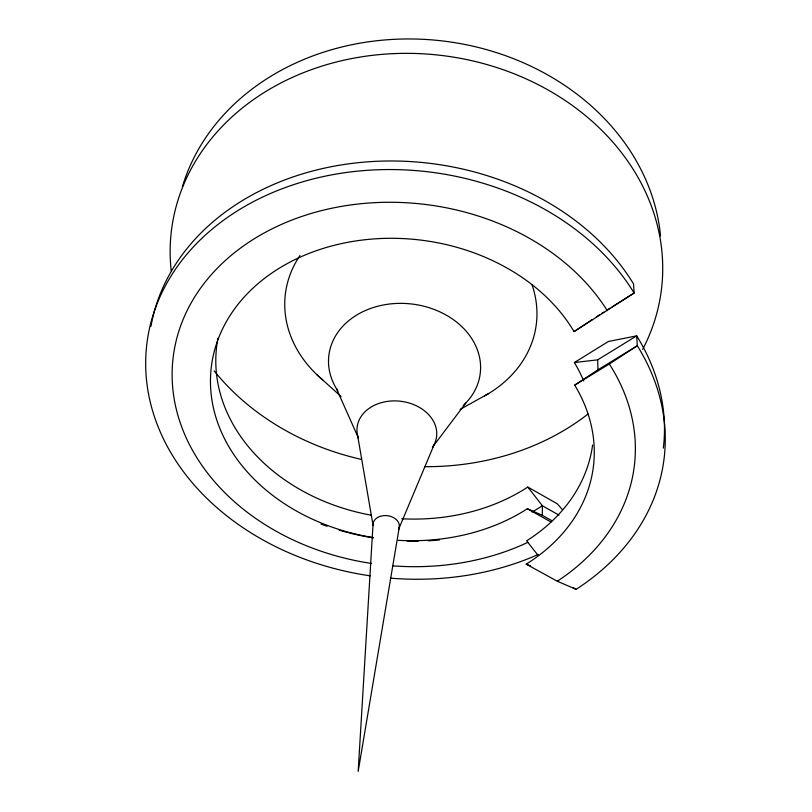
<?xml version="1.0" encoding="UTF-8"?>
<svg xmlns="http://www.w3.org/2000/svg" width="812" height="812" viewBox="0 0 812 812"><rect width="100%" height="100%" fill="white"/><g stroke="black" fill="none" stroke-linecap="round" stroke-linejoin="round"><path stroke-width="1.22" d="M551.937 520.736L542.304 515.315L542.396 505.754L527.79 487.058A188.719 149.834 6.5 0 1 401.757 518.777M399.352 526.805L358.173 771.4L373.053 523.953A13.225 9.714 6.5 0 1 388.918 515.935A13.225 9.714 6.5 0 1 398.631 529.251L434.237 444.408M432.431 447.25L465.875 402.935M373.226 537.585A191.693 150.616 6.5 0 1 247.863 293.152A191.693 150.616 6.5 0 1 574.054 331.59L592.344 319.481M574.693 385.142L609.325 363.989L637.298 345.75A268.681 206.603 6.5 0 1 576.114 589.35L557.276 581.23L526.196 564.147A199.356 152.412 6.5 0 0 574.693 385.142L597.977 369.785L637.298 345.75L636.679 335.863L608.411 341.476L574.368 362.538A196.128 151.692 6.5 0 1 583.726 380.98M574.054 331.59L634.121 293.03L633.553 283.926A256.572 203.589 6.5 0 0 363.38 162.187A256.572 203.589 6.5 0 0 150.971 326.251M596.404 316.792L599.55 314.812M601.641 313.493L603.742 312.173M606.879 310.194L610.025 308.215M612.116 306.895L634.121 293.03A258.358 204.066 6.5 0 0 193.449 246.828A258.358 204.066 6.5 0 0 370.333 575.86M574.368 362.538L597.662 359.858L636.679 335.863A266.752 206.157 6.5 0 1 663.353 448.082M460.11 409.41L488.662 393.526M526.196 564.147L530.622 565.934M398.235 540.325A191.693 150.616 6.5 0 0 527.374 508.738L542.304 515.315M572.785 587.512L576.114 589.35M527.374 508.738L550.912 521.974M558.879 515.072L542.396 505.754A213.13 168.855 6.5 0 1 531.962 512.017M527.79 487.058L557.296 503.816L562.219 509.428M317.198 374.982L341.081 396.53M538.001 555.296L526.643 540.812A196.128 151.692 6.5 0 0 592.598 445.017M336.594 388.948L358.498 438.145M357.727 436.115L373.043 525.262M597.662 359.858L597.977 369.785M171.21 270.832A246.777 206.106 6.5 0 1 454.872 57.358A246.777 206.106 6.5 0 1 642.668 349.383M588.01 414.029A246.777 206.106 6.5 0 1 424.585 466.677M361.492 459.43A246.777 206.106 6.5 0 1 214.155 370.901M182.324 186.953A243.57 204.939 6.5 0 1 438.135 40.458A243.57 204.939 6.5 0 1 660.542 235.937M532.104 285.063A126.378 103.459 6.5 0 1 484.439 395.972M322.689 379.884A126.378 103.459 6.5 0 1 299.953 255.536M358.407 438.378A40.001 30.846 6.5 0 1 400.803 401.28A40.001 30.846 6.5 0 1 432.451 447.483M337.893 390.978A76.226 60.798 6.5 0 1 359.787 313.27A76.226 60.798 6.5 0 1 459.876 324.841A76.226 60.798 6.5 0 1 463.317 405.472M527.891 542.325A230.699 181.492 6.5 0 1 392.785 565.852M371.52 563.457A230.699 181.492 6.5 0 1 214.5 271.178A230.699 181.492 6.5 0 1 607.274 310.661M370.942 515.153A188.719 149.834 6.5 0 1 217.941 338.289M538.315 554.434A258.358 204.066 6.5 0 1 390.257 578.134M439.505 539.96A213.13 168.855 6.5 0 1 428.32 540.772M418.302 541.086A213.13 168.855 6.5 0 1 407.045 540.985M373.479 537.879A213.13 168.855 6.5 0 1 349.008 532.865M347.78 532.55A213.13 168.855 6.5 0 1 339.213 530.175M327.063 526.257A213.13 168.855 6.5 0 1 321.075 524.085M609.325 363.989A239.936 183.685 6.5 0 1 557.276 581.23"/></g></svg>
